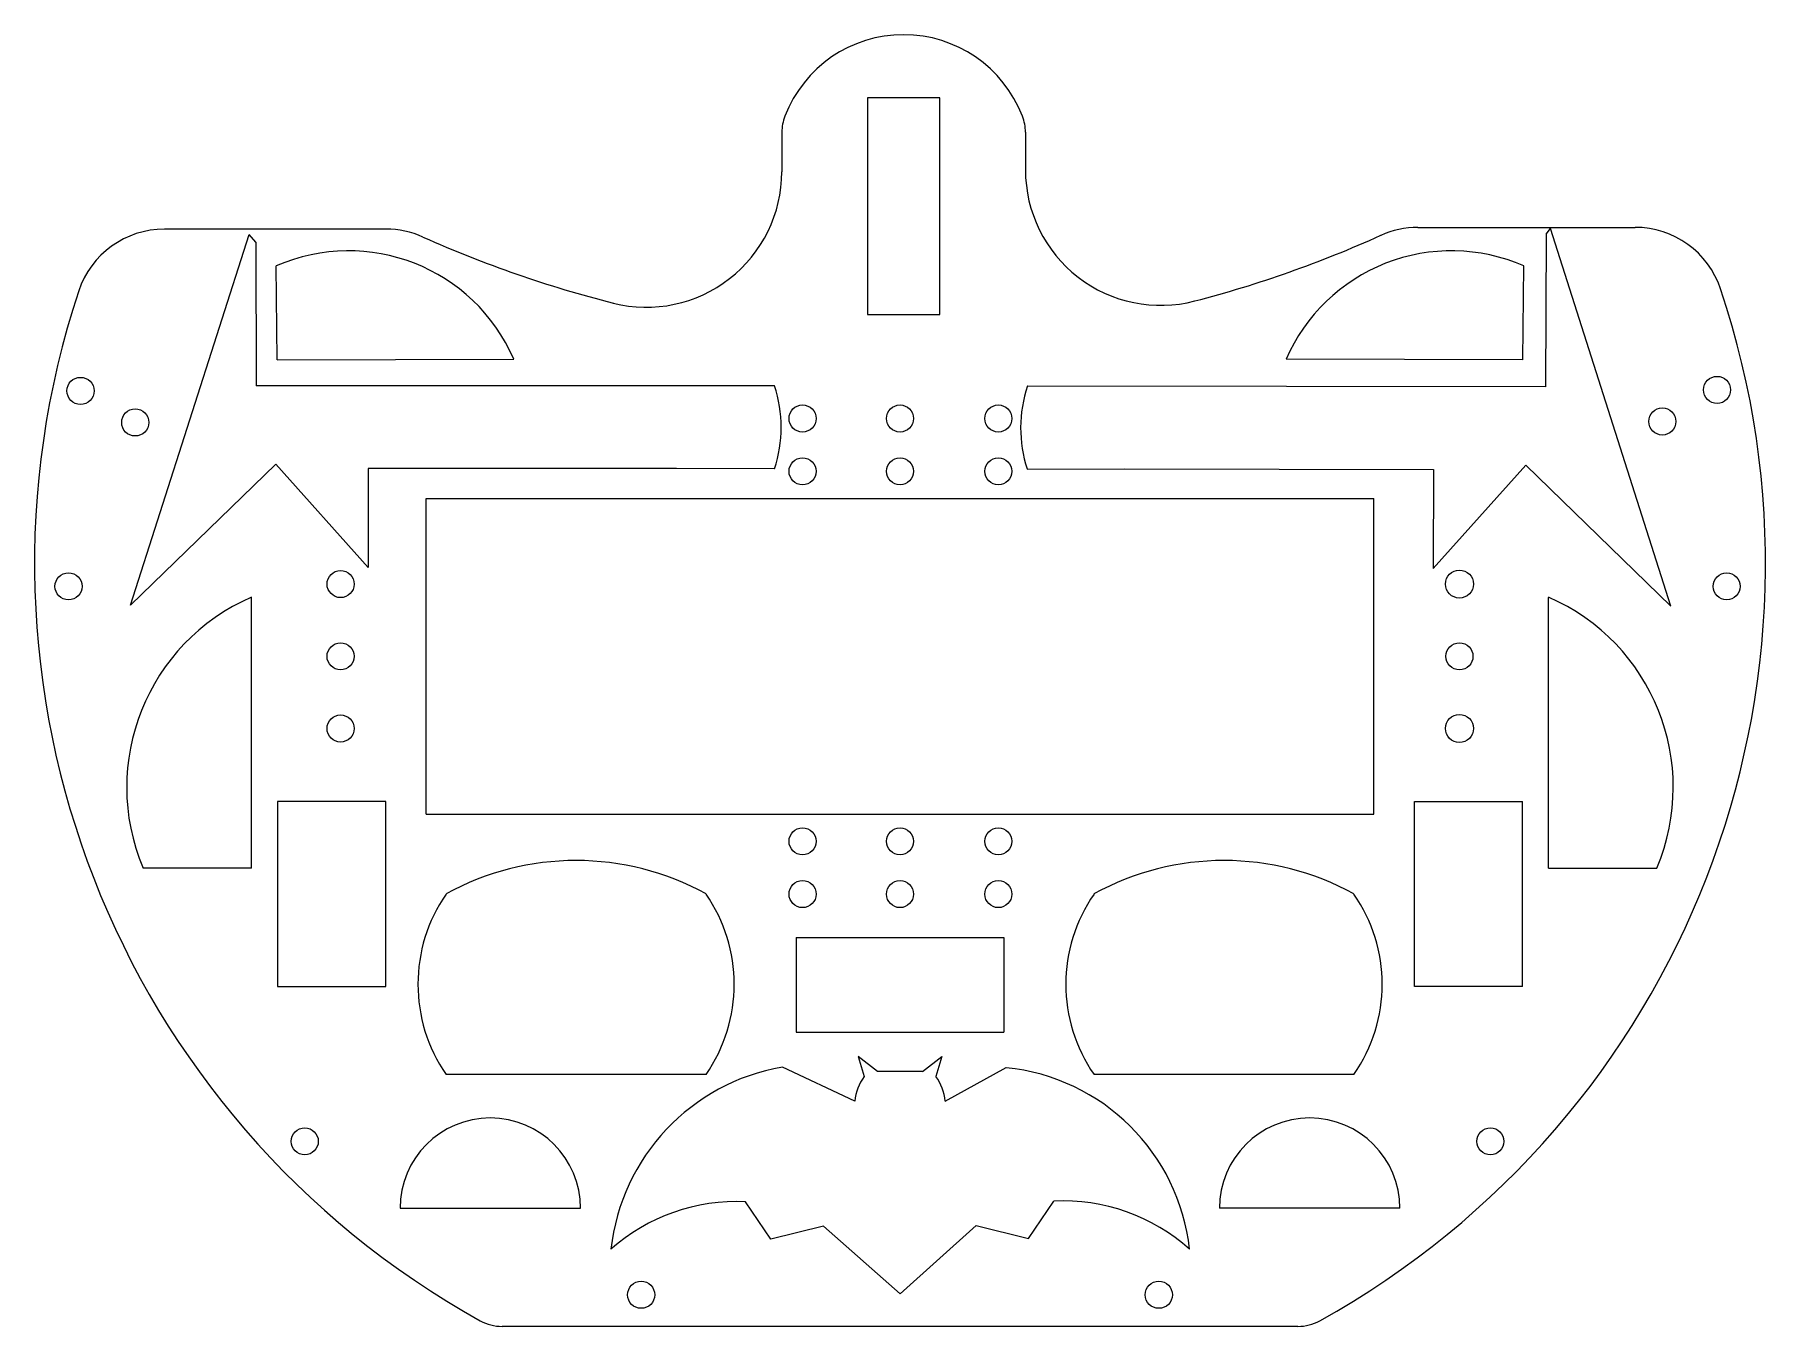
# Model space of a CAD drawing. Extents: x 227 to 419, y -71 to 73.
import ezdxf

# ---------------------------------------------------------------- set-up
doc = ezdxf.new("R2010")
doc.units = 0
doc.layers.get('0').update_dxf_attribs({"linetype": 'CONTINUOUS'})

msp = doc.modelspace()

# ---------------------------------------------------------------- linework, layer by layer
at = {"color": 7, "linetype": 'CONTINUOUS'}
for p, q in [((319.01, 65.54), (319.01, 41.54)), ((327.01, 65.54), (319.01, 65.54)), ((327.01, 41.54), (327.01, 65.54)), ((309.51, 61.71), (309.51, 57.33)), ((336.51, 61.71), (336.51, 57.54)), ((237.32, 9.33), (250.47, 50.37)), ((265.66, 50.98), (241.08, 50.98)), ((251.23, 49.52), (250.47, 50.37)), ((380.01, 51.18), (404.07, 51.18)), ((394.21, 50.44), (394.15, 33.5)), ((394.21, 50.44), (394.71, 51.07)), ((408.04, 9.19), (394.71, 51.07)), ((251.23, 49.52), (251.26, 33.62)), ((253.59, 36.51), (253.48, 46.91)), ((391.62, 36.51), (391.73, 46.91)), ((319.01, 41.54), (327.01, 41.54)), ((253.59, 36.51), (279.81, 36.58)), ((391.62, 36.51), (365.4, 36.58)), ((308.7, 33.62), (251.26, 33.62)), ((394.15, 33.5), (336.73, 33.6)), ((253.42, 24.94), (237.32, 9.33)), ((263.68, 13.48), (253.42, 24.94)), ((297.85, 24.45), (263.68, 24.45)), ((263.68, 24.45), (263.68, 13.48)), ((308.7, 24.42), (297.85, 24.45)), ((336.69, 24.4), (347.54, 24.41)), ((347.54, 24.41), (381.72, 24.35)), ((381.7, 13.38), (391.97, 24.82)), ((381.72, 24.35), (381.7, 13.38)), ((391.97, 24.82), (408.04, 9.19)), ((270.11, -13.85), (270.11, 21.15)), ((270.11, 21.15), (375.11, 21.15)), ((375.11, -13.85), (375.11, 21.15)), ((250.73, -19.82), (250.73, 10.18)), ((394.48, -19.82), (394.48, 10.18)), ((253.61, -12.44), (253.61, -32.94)), ((265.61, -12.44), (253.61, -12.44)), ((265.61, -32.94), (265.61, -12.44)), ((379.61, -32.94), (379.61, -12.44)), ((379.61, -12.44), (391.61, -12.44)), ((391.61, -32.94), (391.61, -12.44)), ((270.11, -13.85), (375.11, -13.85)), ((250.73, -19.82), (238.73, -19.82)), ((394.48, -19.82), (406.48, -19.82)), ((311.11, -27.51), (311.11, -38.01)), ((311.11, -27.51), (334.11, -27.51)), ((334.11, -27.51), (334.11, -38.01)), ((253.61, -32.94), (265.61, -32.94)), ((391.61, -32.94), (379.61, -32.94)), ((311.11, -38.01), (334.11, -38.01)), ((317.61, -45.63), (309.58, -41.87)), ((317.96, -40.68), (318.64, -42.92)), ((320.11, -42.36), (317.96, -40.68)), ((325.11, -42.36), (327.25, -40.68)), ((327.25, -40.68), (326.57, -42.92)), ((327.61, -45.63), (334.36, -41.93)), ((301.11, -42.69), (272.31, -42.69)), ((325.11, -42.36), (320.11, -42.36)), ((372.91, -42.69), (344.11, -42.69)), ((267.2, -57.51), (287.2, -57.51)), ((308.29, -60.94), (305.5, -56.79)), ((336.86, -60.87), (339.66, -56.72)), ((378.01, -57.51), (358.01, -57.51)), ((322.61, -67.01), (331.04, -59.42)), ((331.04, -59.42), (336.86, -60.87)), ((314.12, -59.48), (308.29, -60.94)), ((322.61, -67.01), (314.12, -59.48)), ((366.7, -70.6), (278.52, -70.6))]:
    msp.add_line(p, q, dxfattribs=at)
for centre, radius in [((231.79, 33.06), 1.5), ((413.16, 33.17), 1.5), ((237.85, 29.56), 1.5), ((311.81, 30), 1.5), ((322.61, 30), 1.5), ((333.51, 30), 1.5), ((407.1, 29.67), 1.5), ((311.81, 24.15), 1.5), ((322.61, 24.15), 1.5), ((333.51, 24.15), 1.5), ((230.46, 11.4), 1.5), ((260.61, 11.65), 1.5), ((384.61, 11.65), 1.55), ((414.22, 11.4), 1.5), ((260.61, 3.65), 1.5), ((384.61, 3.65), 1.5), ((260.61, -4.35), 1.5), ((384.61, -4.35), 1.55), ((311.81, -16.85), 1.5), ((322.61, -16.85), 1.5), ((333.51, -16.85), 1.5), ((311.81, -22.7), 1.5), ((322.61, -22.7), 1.5), ((333.51, -22.7), 1.5), ((256.64, -50.1), 1.5), ((388.04, -50.1), 1.5), ((293.92, -67.1), 1.5), ((351.29, -67.1), 1.5)]:
    msp.add_circle(centre, radius, dxfattribs=at)
for centre, radius, start, end in [((323.01, 58.42), 14.11, 21.1266, 158.8734), ((314.51, 61.71), 5, 158.8734, 180), ((331.51, 61.71), 5, 0, 21.1266), ((294.51, 57.33), 15, 255.8027, 0), ((351.51, 57.54), 15, 180, 284.6172), ((241.08, 40.98), 10, 90, 161.6247), ((265.66, 40.98), 10, 65.9127, 90), ((322.61, 168.37), 129.54, 245.9127, 255.8027), ((322.61, 168.37), 129.54, 284.6172, 294.2893), ((380.01, 41.18), 10, 90, 114.2893), ((404.07, 41.18), 10, 18.517, 90), ((261.48, 28.58), 20, 23.5648, 113.5648), ((383.74, 28.58), 20, 66.4352, 156.4352), ((322.61, 13.9), 95.91, 161.6247, 240.9887), ((322.61, 13.9), 95.91, 299.0113, 18.517), ((294.74, 29.02), 14.7, 341.771, 18.229), ((350.67, 28.95), 14.69, 161.5416, 198.0233), ((259.85, -10.86), 22.94, 113.4294, 202.9678), ((385.36, -10.86), 22.94, 337.0322, 66.5706), ((286.71, -48.81), 29.83, 61.1318, 118.8682), ((358.51, -48.81), 29.83, 61.1317, 118.8683), ((286.71, -32.69), 17.53, 145.2222, 214.7778), ((286.71, -32.69), 17.53, 325.2222, 34.7778), ((358.51, -32.69), 17.53, 145.2222, 214.7778), ((358.51, -32.69), 17.53, 325.2222, 34.7778), ((313.48, -64.58), 23.04, 99.7515, 173.708), ((332.09, -64.58), 22.76, 6.3718, 84.2632), ((322.61, -45.99), 5.01, 142.2398, 175.8941), ((322.61, -45.99), 5.01, 4.1059, 37.7602), ((277.2, -57.51), 10, 0, 180), ((368.01, -57.51), 10, 0, 180), ((304.53, -77.85), 21.08, 87.3692, 131.4608), ((340.69, -77.71), 21.01, 48.1776, 92.8189), ((278.52, -65.6), 5, 240.9887, 270), ((366.7, -65.6), 5, 270, 299.0113)]:
    msp.add_arc(centre, radius, start, end, dxfattribs=at)

doc.saveas('drawing.dxf')
